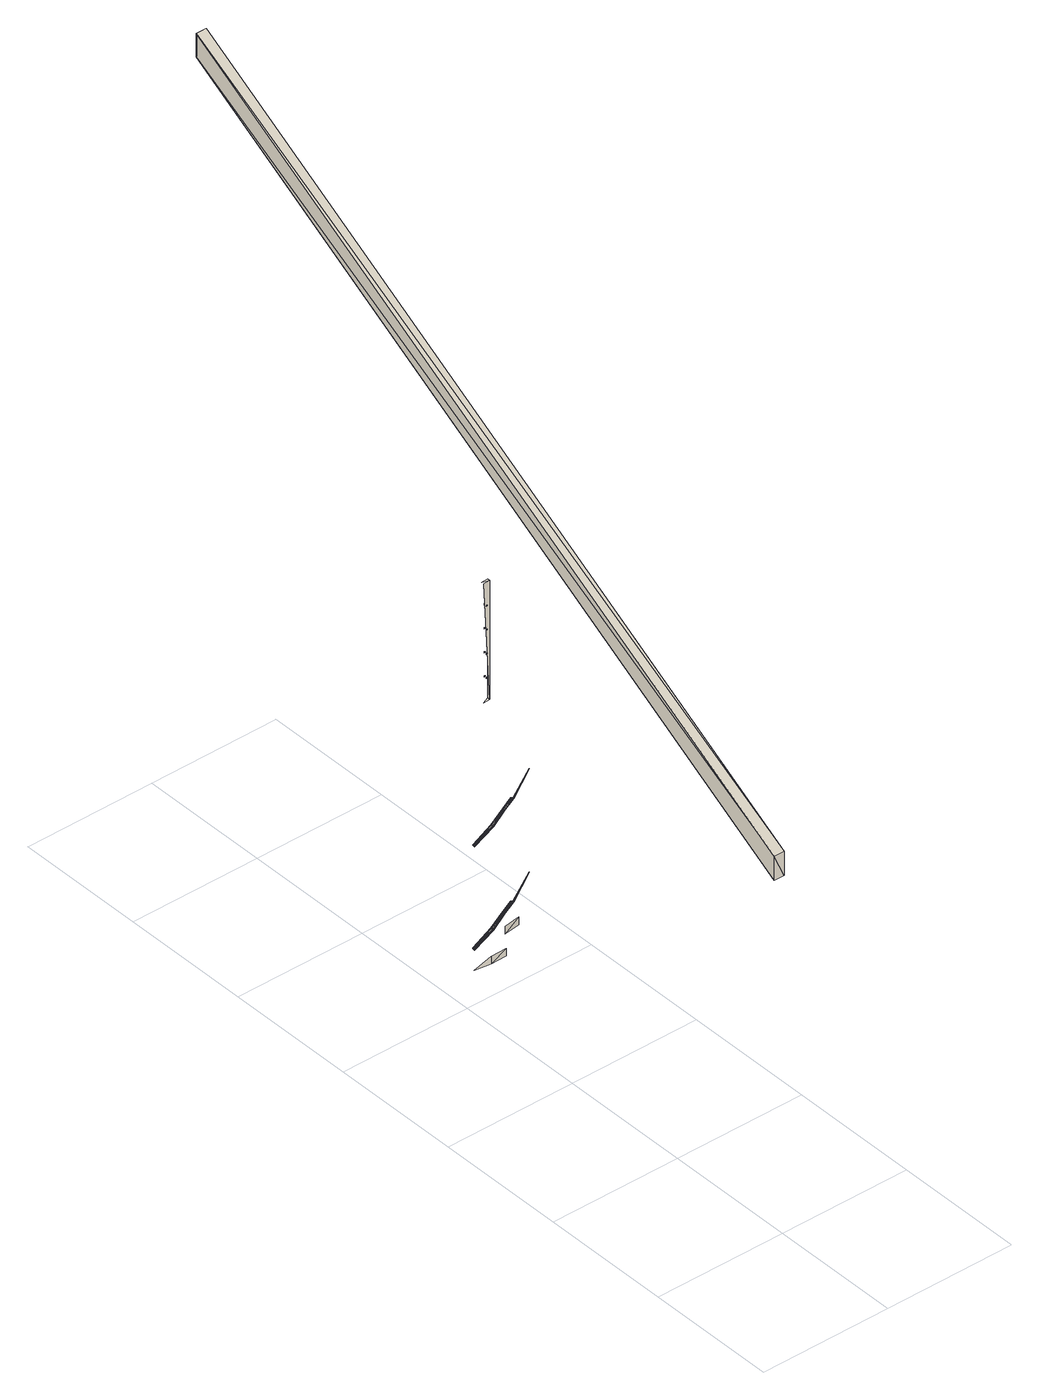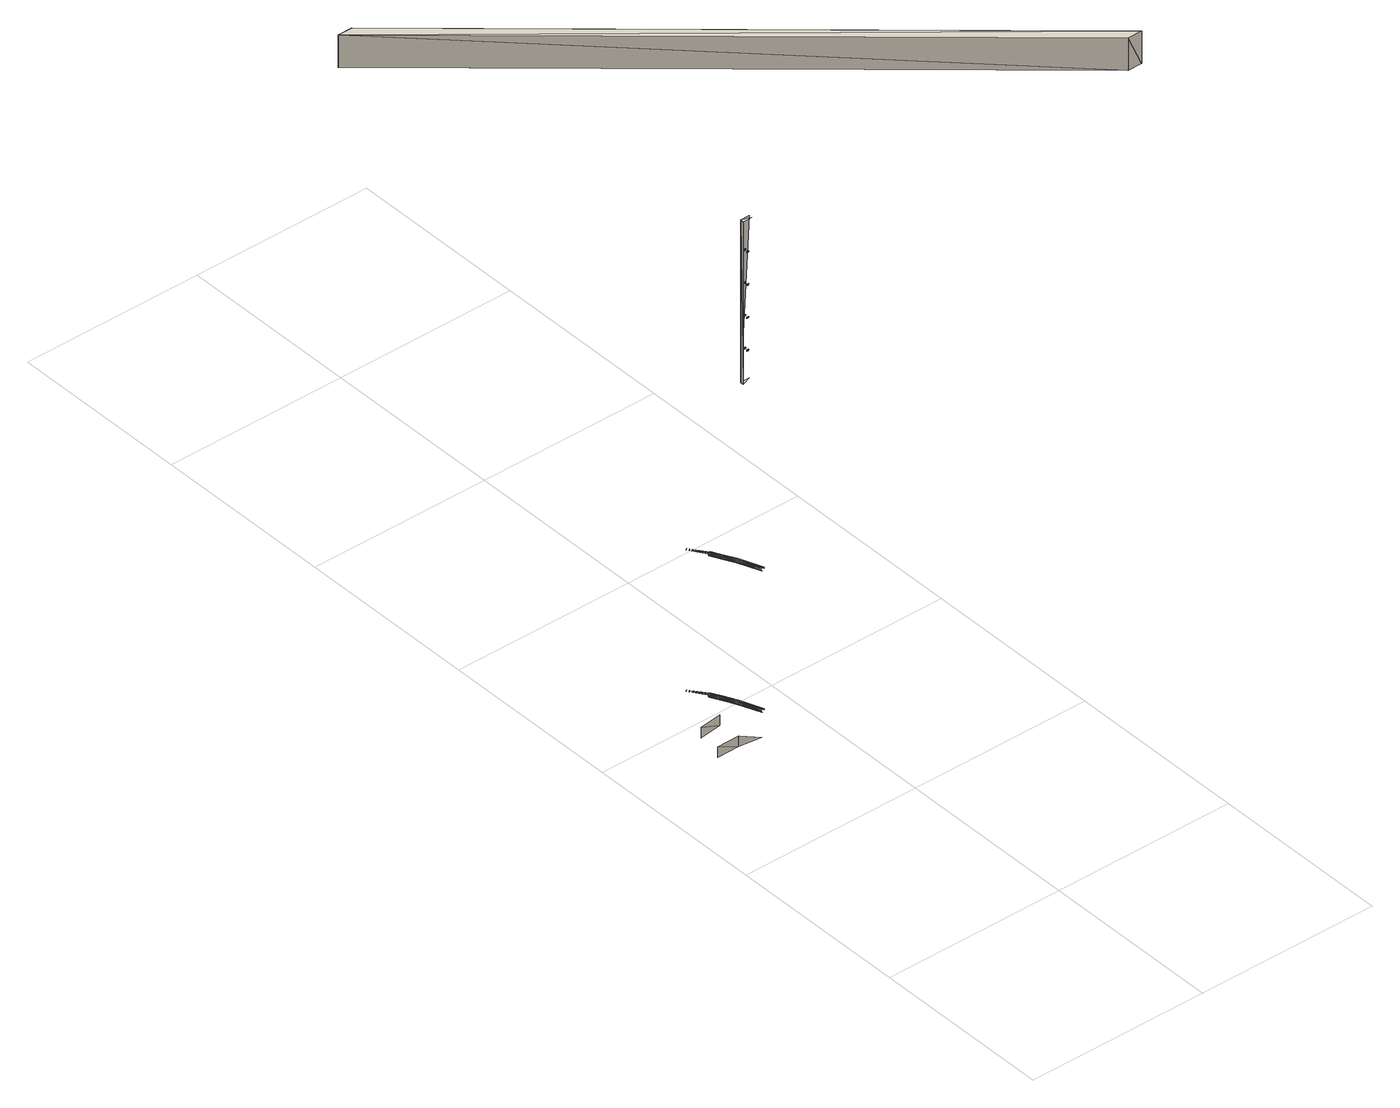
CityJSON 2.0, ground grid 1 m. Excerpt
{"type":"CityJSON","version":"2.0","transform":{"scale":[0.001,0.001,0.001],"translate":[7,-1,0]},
"CityObjects":{
"building1":{"type":"Building","attributes":{"info":{"id":49831,"type":"IfcRailing","GlobalId":"0o5vgCKyTBzO5$QJcI2YDP","OwnerHistory":"#12","ObjectPlacement":"#40768","Representation":"#49827","Tag":"00000000-0000-0000-00-00-000000000000","PredefinedType":"HANDRAIL"},"psets":{"AC_Pset_Name":{"Name":{"id":49836,"class":"IfcPropertySingleValue","value_type":"IfcLabel"},"id":49837},"ArchiCADProperties":{"Komplette Element-ID":{"id":49844,"class":"IfcPropertySingleValue","value":"Gelaender-1","value_type":"IfcLabel"},"Kompakte Element-ID":{"id":49845,"class":"IfcPropertySingleValue","value":"Gelaender-1","value_type":"IfcLabel"},"Name des Sachmerkmal-Objekts":{"id":49846,"class":"IfcPropertySingleValue","value_type":"IfcLabel"},"Ursprungsgeschoss":{"id":49847,"class":"IfcPropertySingleValue","value":"Dachgeschoss","value_type":"IfcLabel"},"Raumname":{"id":49848,"class":"IfcPropertySingleValue","value":"Galerie","value_type":"IfcLabel"},"Raumnummer":{"id":49849,"class":"IfcPropertySingleValue","value":"7","value_type":"IfcLabel"},"Ebene":{"id":49850,"class":"IfcPropertySingleValue","value":"Gelaender","value_type":"IfcLabel"},"Typ":{"id":49851,"class":"IfcPropertySingleValue","value":"Objekt","value_type":"IfcLabel"},"Geschützt":{"id":49852,"class":"IfcPropertySingleValue","value":false,"value_type":"IfcBoolean"},"Bibliothekselement-Name":{"id":49853,"class":"IfcPropertySingleValue","value":"Geländer_horizontal 13","value_type":"IfcLabel"},"Baustoff / Mehrschichtiger Aufbau / Profil / Schraffur":{"id":49854,"class":"IfcPropertySingleValue","value":"Solid","value_type":"IfcLabel"},"Etikettentext":{"id":49855,"class":"IfcPropertySingleValue","value_type":"IfcLabel"},"Eindeutige ID":{"id":49856,"class":"IfcPropertySingleValue","value_type":"IfcLabel"},"Verknüpfte Änderungen":{"id":49857,"class":"IfcPropertySingleValue","value_type":"IfcLabel"},"Tragende Funktion":{"id":49858,"class":"IfcPropertySingleValue","value":"Nicht definiert","value_type":"IfcLabel"},"Lage":{"id":49859,"class":"IfcPropertySingleValue","value":"Nicht definiert","value_type":"IfcLabel"},"Element-Klassifizierung":{"id":49860,"class":"IfcPropertySingleValue","value":"Geländer","value_type":"IfcLabel"},"Umbau-Status":{"id":49861,"class":"IfcPropertySingleValue","value":"Bestand","value_type":"IfcLabel"},"Anzeigen auf Umbau-Filter":{"id":49862,"class":"IfcPropertySingleValue","value":"Alle relevanten Filter","value_type":"IfcLabel"},"ARCHICAD IFC ID":{"id":49863,"class":"IfcPropertySingleValue","value":"0o5vgCKyTBzO5$QJcI2YDP","value_type":"IfcLabel"},"Externe IFC ID":{"id":49864,"class":"IfcPropertySingleValue","value_type":"IfcLabel"},"Drehwinkel":{"id":49865,"class":"IfcPropertySingleValue","value":270,"value_type":"IfcPlaneAngleMeasure"},"Oberfläche":{"id":49866,"class":"IfcPropertySingleValue","value":"Allgemein","value_type":"IfcLabel"},"id":49867},"AC_Pset_Geländer_horizontal_13":{"3D":{"id":49895,"class":"IfcPropertySingleValue","value":"Detailiert","value_type":"IfcLabel"},"Anzahl_Rohre":{"id":49896,"class":"IfcPropertySingleValue","value":4,"value_type":"IfcReal"},"Position":{"id":49897,"class":"IfcPropertySingleValue","value":"Zwischen Pfosten","value_type":"IfcLabel"},"Anzahl_Pfosten":{"id":49898,"class":"IfcPropertySingleValue","value":3,"value_type":"IfcReal"},"Auflösung":{"id":49899,"class":"IfcPropertySingleValue","value":36,"value_type":"IfcReal"},"Schattenwurf":{"id":49900,"class":"IfcPropertySingleValue","value":true,"value_type":"IfcBoolean"},"Show 2D Hotspots in 3D":{"id":49901,"class":"IfcPropertySingleValue","value":true,"value_type":"IfcBoolean"},"Stift Kontur":{"id":49902,"class":"IfcPropertySingleValue","value_type":"IfcLabel"},"Ausfüllmuster":{"id":49903,"class":"IfcPropertySingleValue","value":"Leer","value_type":"IfcLabel"},"Stift Schraffur":{"id":49904,"class":"IfcPropertySingleValue","value_type":"IfcLabel"},"Stift Hintergrundschraffur":{"id":49905,"class":"IfcPropertySingleValue","value_type":"IfcLabel"},"Handlauf (hamat)":{"id":49906,"class":"IfcPropertySingleValue","value":"Zink","value_type":"IfcLabel"},"Rohre (bamat)":{"id":49907,"class":"IfcPropertySingleValue","value":"Zink","value_type":"IfcLabel"},"Pfosten (pomat)":{"id":49908,"class":"IfcPropertySingleValue","value":"Zink","value_type":"IfcLabel"},"Preis":{"id":49909,"class":"IfcPropertySingleValue","value":0,"value_type":"IfcReal"},"Hersteller":{"id":49910,"class":"IfcPropertySingleValue","value_type":"IfcLabel"},"Anmerkung":{"id":49911,"class":"IfcPropertySingleValue","value_type":"IfcLabel"},"Lage":{"id":49912,"class":"IfcPropertySingleValue","value_type":"IfcLabel"},"Accessoires":{"id":49913,"class":"IfcPropertySingleValue","value_type":"IfcLabel"},"Gruppe (FM_Type)":{"id":49914,"class":"IfcPropertySingleValue","value":"Andere","value_type":"IfcLabel"},"Gruppe (iFMType)":{"id":49915,"class":"IfcPropertySingleValue","value":25,"value_type":"IfcReal"},"Inventarnummer":{"id":49916,"class":"IfcPropertySingleValue","value_type":"IfcLabel"},"Seriennummer":{"id":49917,"class":"IfcPropertySingleValue","value_type":"IfcLabel"},"Herstellungsjahr":{"id":49918,"class":"IfcPropertySingleValue","value_type":"IfcLabel"},"Gewicht":{"id":49919,"class":"IfcPropertySingleValue","value":0,"value_type":"IfcReal"},"Gewichteinheit":{"id":49920,"class":"IfcPropertySingleValue","value":"kg","value_type":"IfcLabel"},"Frei definierbar 1":{"id":49921,"class":"IfcPropertySingleValue","value_type":"IfcLabel"},"Frei definierbar 2":{"id":49922,"class":"IfcPropertySingleValue","value_type":"IfcLabel"},"Frei definierbar 3":{"id":49923,"class":"IfcPropertySingleValue","value_type":"IfcLabel"},"Frei definierbar 4":{"id":49924,"class":"IfcPropertySingleValue","value_type":"IfcLabel"},"Frei definierbar 5":{"id":49925,"class":"IfcPropertySingleValue","value_type":"IfcLabel"},"id":49926},"ArchiCADQuantities":{"Höhenangabe zum Projekt-Nullpunkt":{"id":49962,"class":"IfcQuantityLength","value":2.7},"Höhe zu Geschoss":{"id":49963,"class":"IfcQuantityLength","value":0},"Oberflächenbereich":{"id":49964,"class":"IfcQuantityArea","value":1.12},"Netto-Volumen":{"id":49965,"class":"IfcQuantityVolume","value":0.0134},"Fläche":{"id":49966,"class":"IfcQuantityArea","value":2},"Höhe (Z Größe)":{"id":49967,"class":"IfcQuantityLength","value":1},"Länge (A)":{"id":49968,"class":"IfcQuantityLength","value":2},"Volumen":{"id":49969,"class":"IfcQuantityVolume","value":0.0134},"Breite (B)":{"id":49970,"class":"IfcQuantityLength","value":1},"id":49971},"AC_Equantity_Geländer_horizontal_13":{"Height":{"id":49976,"class":"IfcQuantityLength","value":1},"Höhenunterschied":{"id":49977,"class":"IfcQuantityLength","value":0},"Durchmesser_Handlauf":{"id":49978,"class":"IfcQuantityLength","value":0.08},"Auskragung_Handlauf":{"id":49979,"class":"IfcQuantityLength","value":0.1},"Durchmesser_Rohre":{"id":49980,"class":"IfcQuantityLength","value":0.01},"Pfostenbreite":{"id":49981,"class":"IfcQuantityLength","value":0.02},"Pfostentiefe":{"id":49982,"class":"IfcQuantityLength","value":0.05},"Untere Ebene":{"id":49983,"class":"IfcQuantityLength","value":1},"Obere Ebene":{"id":49984,"class":"IfcQuantityLength","value":0},"id":49985}}},"geometry":[{"type":"MultiSurface","lod":"2","boundaries":[[[0,1,2]],[[3,4,5]],[[6,7,8]],[[9,10,11]],[[1,12,13]],[[14,0,15]],[[4,16,17]],[[18,3,19]],[[7,20,21]],[[22,6,23]],[[10,24,25]],[[26,9,27]],[[28,1,0]],[[29,4,3]],[[30,7,6]],[[31,10,9]],[[1,32,12]],[[28,0,14]],[[4,33,16]],[[29,3,18]],[[7,34,20]],[[30,6,22]],[[10,35,24]],[[31,9,26]],[[28,32,1]],[[29,33,4]],[[30,34,7]],[[31,35,10]],[[32,36,37]],[[38,39,28]],[[33,40,41]],[[42,43,29]],[[34,44,45]],[[46,47,30]],[[35,48,49]],[[50,51,31]],[[28,52,32]],[[29,53,33]],[[30,54,34]],[[31,55,35]],[[32,52,36]],[[28,39,56]],[[33,53,40]],[[29,43,57]],[[34,54,44]],[[30,47,58]],[[35,55,48]],[[31,51,59]],[[28,56,52]],[[29,57,53]],[[30,58,54]],[[31,59,55]],[[36,52,60]],[[39,61,56]],[[40,53,62]],[[43,63,57]],[[44,54,64]],[[47,65,58]],[[48,55,66]],[[51,67,59]],[[52,68,69]],[[56,70,71]],[[56,72,52]],[[53,73,74]],[[57,75,76]],[[57,77,53]],[[54,78,79]],[[58,80,81]],[[58,82,54]],[[55,83,84]],[[59,85,86]],[[59,87,55]],[[52,72,68]],[[56,71,88]],[[53,77,73]],[[57,76,89]],[[54,82,78]],[[58,81,90]],[[55,87,83]],[[59,86,91]],[[56,88,72]],[[57,89,77]],[[58,90,82]],[[59,91,87]],[[68,72,92]],[[71,93,88]],[[73,77,94]],[[76,95,89]],[[78,82,96]],[[81,97,90]],[[83,87,98]],[[86,99,91]],[[100,101,102]],[[103,104,105]],[[106,107,108]],[[109,110,111]],[[102,112,113]],[[114,115,100]],[[105,116,117]],[[118,119,103]],[[108,120,121]],[[122,123,106]],[[111,124,125]],[[126,127,109]],[[128,100,102]],[[129,103,105]],[[130,106,108]],[[131,109,111]],[[102,113,132]],[[128,114,100]],[[105,117,133]],[[129,118,103]],[[108,121,134]],[[130,122,106]],[[111,125,135]],[[131,126,109]],[[128,102,132]],[[129,105,133]],[[130,108,134]],[[131,111,135]],[[88,136,72]],[[89,137,77]],[[90,138,82]],[[91,139,87]],[[140,132,141]],[[142,143,128]],[[144,133,145]],[[146,147,129]],[[148,134,149]],[[150,151,130]],[[152,135,153]],[[154,155,131]],[[156,128,132]],[[157,129,133]],[[158,130,134]],[[159,131,135]],[[72,160,161]],[[88,162,163]],[[77,164,165]],[[89,166,167]],[[82,168,169]],[[90,170,171]],[[87,172,173]],[[91,174,175]],[[161,160,176]],[[162,177,163]],[[165,164,178]],[[166,179,167]],[[169,168,180]],[[170,181,171]],[[173,172,182]],[[174,183,175]],[[72,136,160]],[[88,163,184]],[[77,137,164]],[[89,167,185]],[[82,138,168]],[[90,171,186]],[[87,139,172]],[[91,175,187]],[[188,132,140]],[[156,142,128]],[[189,133,144]],[[157,146,129]],[[190,134,148]],[[158,150,130]],[[191,135,152]],[[159,154,131]],[[88,184,136]],[[89,185,137]],[[90,186,138]],[[91,187,139]],[[156,132,188]],[[157,133,189]],[[158,134,190]],[[159,135,191]],[[188,140,192]],[[156,193,142]],[[189,144,194]],[[157,195,146]],[[190,148,196]],[[158,197,150]],[[191,152,198]],[[159,199,154]],[[184,200,136]],[[185,201,137]],[[186,202,138]],[[187,203,139]],[[200,204,136]],[[184,205,206]],[[184,206,200]],[[201,207,137]],[[185,208,209]],[[185,209,201]],[[202,210,138]],[[186,211,212]],[[186,212,202]],[[203,213,139]],[[187,214,215]],[[187,215,203]],[[200,216,204]],[[205,217,206]],[[201,218,207]],[[208,219,209]],[[202,220,210]],[[211,221,212]],[[203,222,213]],[[214,223,215]],[[206,224,200]],[[209,225,201]],[[212,226,202]],[[215,227,203]],[[228,156,188]],[[229,157,189]],[[230,158,190]],[[231,159,191]],[[232,188,233]],[[228,234,156]],[[235,189,236]],[[229,237,157]],[[238,190,239]],[[230,240,158]],[[241,191,242]],[[231,243,159]],[[232,233,244]],[[228,245,234]],[[228,188,232]],[[235,236,246]],[[229,247,237]],[[229,189,235]],[[238,239,248]],[[230,249,240]],[[230,190,238]],[[241,242,250]],[[231,251,243]],[[231,191,241]],[[232,244,252]],[[228,253,245]],[[235,246,254]],[[229,255,247]],[[238,248,256]],[[230,257,249]],[[241,250,258]],[[231,259,251]],[[260,261,262]],[[263,228,232]],[[264,229,235]],[[265,230,238]],[[266,231,241]],[[267,232,268]],[[269,270,228]],[[271,235,272]],[[273,274,229]],[[275,238,276]],[[277,278,230]],[[279,241,280]],[[281,282,231]],[[267,268,283]],[[269,284,270]],[[271,272,285]],[[273,286,274]],[[275,276,287]],[[277,288,278]],[[279,280,289]],[[281,290,282]],[[291,232,267]],[[269,228,263]],[[292,235,271]],[[273,229,264]],[[293,238,275]],[[277,230,265]],[[294,241,279]],[[281,231,266]],[[263,232,291]],[[264,235,292]],[[265,238,293]],[[266,241,294]],[[263,291,295]],[[264,292,296]],[[265,293,297]],[[266,294,298]],[[299,261,300]],[[295,291,301]],[[263,302,303]],[[263,295,302]],[[262,304,305]],[[262,261,299]],[[262,299,304]]]}]},
"building2":{"type":"Building","attributes":{"info":{"id":14502,"type":"IfcStair","GlobalId":"38a9vdh9bF5Qg28GWyHhlr","OwnerHistory":"#12","Name":"Wendeltreppe","ObjectPlacement":"#502","Representation":"#14498","Tag":"79A67A01-C95B-4209-86-9A-74983B65305C"},"psets":{"Pset_StairCommon":{"HandicapAccessible":{"id":14532,"class":"IfcPropertySingleValue","value":false,"value_type":"IfcBoolean"},"IsExternal":{"id":14533,"class":"IfcPropertySingleValue","value":false,"value_type":"IfcBoolean"},"FireExit":{"id":14534,"class":"IfcPropertySingleValue","value":true,"value_type":"IfcBoolean"},"id":14535},"AC_Pset_Name":{"Name":{"id":14544,"class":"IfcPropertySingleValue","value":"Wendeltreppe","value_type":"IfcLabel"},"id":14545},"ArchiCADProperties":{"Komplette Element-ID":{"id":14551,"class":"IfcPropertySingleValue","value":"Wendeltreppe","value_type":"IfcLabel"},"Kompakte Element-ID":{"id":14552,"class":"IfcPropertySingleValue","value":"Wendeltreppe","value_type":"IfcLabel"},"Name des Sachmerkmal-Objekts":{"id":14553,"class":"IfcPropertySingleValue","value_type":"IfcLabel"},"Ursprungsgeschoss":{"id":14554,"class":"IfcPropertySingleValue","value":"Erdgeschoss","value_type":"IfcLabel"},"Raumname":{"id":14555,"class":"IfcPropertySingleValue","value":"Wohnen","value_type":"IfcLabel"},"Raumnummer":{"id":14556,"class":"IfcPropertySingleValue","value":"5","value_type":"IfcLabel"},"Ebene":{"id":14557,"class":"IfcPropertySingleValue","value":"Treppen","value_type":"IfcLabel"},"Typ":{"id":14558,"class":"IfcPropertySingleValue","value":"Treppen","value_type":"IfcLabel"},"Geschützt":{"id":14559,"class":"IfcPropertySingleValue","value":false,"value_type":"IfcBoolean"},"Bibliothekselement-Name":{"id":14560,"class":"IfcPropertySingleValue","value":"Treppe_FZK-Haus","value_type":"IfcLabel"},"Baustoff / Mehrschichtiger Aufbau / Profil / Schraffur":{"id":14561,"class":"IfcPropertySingleValue","value":"Holz","value_type":"IfcLabel"},"Etikettentext":{"id":14562,"class":"IfcPropertySingleValue","value_type":"IfcLabel"},"Eindeutige ID":{"id":14563,"class":"IfcPropertySingleValue","value_type":"IfcLabel"},"Verknüpfte Änderungen":{"id":14564,"class":"IfcPropertySingleValue","value_type":"IfcLabel"},"Tragende Funktion":{"id":14565,"class":"IfcPropertySingleValue","value":"Nicht definiert","value_type":"IfcLabel"},"Lage":{"id":14566,"class":"IfcPropertySingleValue","value":"Nicht definiert","value_type":"IfcLabel"},"Element-Klassifizierung":{"id":14567,"class":"IfcPropertySingleValue","value":"Treppe","value_type":"IfcLabel"},"Umbau-Status":{"id":14568,"class":"IfcPropertySingleValue","value":"Bestand","value_type":"IfcLabel"},"Anzeigen auf Umbau-Filter":{"id":14569,"class":"IfcPropertySingleValue","value":"Alle relevanten Filter","value_type":"IfcLabel"},"ARCHICAD IFC ID":{"id":14570,"class":"IfcPropertySingleValue","value":"38a9vdh9bF5Qg28GWyHhlr","value_type":"IfcLabel"},"Externe IFC ID":{"id":14571,"class":"IfcPropertySingleValue","value_type":"IfcLabel"},"Drehwinkel":{"id":14572,"class":"IfcPropertySingleValue","value":210,"value_type":"IfcPlaneAngleMeasure"},"Oberfläche":{"id":14573,"class":"IfcPropertySingleValue","value":"Allgemein","value_type":"IfcLabel"},"id":14574},"AC_Pset_Treppe_FZK-Haus":{"2D Hotspots in 3D zeigen":{"id":14602,"class":"IfcPropertySingleValue","value":true,"value_type":"IfcBoolean"},"Geschoßabhängig":{"id":14603,"class":"IfcPropertySingleValue","value":true,"value_type":"IfcBoolean"},"     Kein Bruch im Gesch. oberhalb":{"id":14604,"class":"IfcPropertySingleValue","value":true,"value_type":"IfcBoolean"},"     Strichlinien oberhalb Bruch":{"id":14605,"class":"IfcPropertySingleValue","value":true,"value_type":"IfcBoolean"},"     Linientyp unter Einsetzgeschoß":{"id":14606,"class":"IfcPropertySingleValue","value":4,"value_type":"IfcReal"},"Symbol maßstabunabhängig":{"id":14607,"class":"IfcPropertySingleValue","value":false,"value_type":"IfcBoolean"},"     Trittlinien":{"id":14608,"class":"IfcPropertySingleValue","value":false,"value_type":"IfcBoolean"},"     Pfeil":{"id":14609,"class":"IfcPropertySingleValue","value":false,"value_type":"IfcBoolean"},"     Detail":{"id":14610,"class":"IfcPropertySingleValue","value":false,"value_type":"IfcBoolean"},"Pfeil Auf/Ab":{"id":14611,"class":"IfcPropertySingleValue","value":false,"value_type":"IfcBoolean"},"Stift Kontur":{"id":14612,"class":"IfcPropertySingleValue","value_type":"IfcLabel"},"Schraffurtyp":{"id":14613,"class":"IfcPropertySingleValue","value":"Leer","value_type":"IfcLabel"},"Schraffur-Stift (gs_fill_pen)":{"id":14614,"class":"IfcPropertySingleValue","value_type":"IfcLabel"},"Schraffurhintergrund-Stift (gs_back_pen)":{"id":14615,"class":"IfcPropertySingleValue","value_type":"IfcLabel"},"2D-Detaillierungsgrad":{"id":14616,"class":"IfcPropertySingleValue","value":"Maßstababhängig","value_type":"IfcLabel"},"Einfache/mittelmässige Modifizierung bei (iScaleChangeSM)":{"id":14617,"class":"IfcPropertySingleValue","value":999,"value_type":"IfcReal"},"Einfache/mittelmässige Modifizierung bei (gs_ScaleChangeSM)":{"id":14618,"class":"IfcPropertySingleValue","value":100,"value_type":"IfcReal"},"Mittelmässige/detaillierte Modifizierung bei (iScaleChangeMD)":{"id":14619,"class":"IfcPropertySingleValue","value":999,"value_type":"IfcReal"},"Mittelmässige/detaillierte Modifizierung bei (gs_ScaleChangeMD)":{"id":14620,"class":"IfcPropertySingleValue","value":50,"value_type":"IfcReal"},"2D-Symbol Typ":{"id":14621,"class":"IfcPropertySingleValue","value":"Typ 11","value_type":"IfcLabel"},"Symbol Gruppentyp":{"id":14622,"class":"IfcPropertySingleValue","value":6,"value_type":"IfcReal"},"Stift sichtbar Struktur-Linie":{"id":14623,"class":"IfcPropertySingleValue","value_type":"IfcLabel"},"Stift unsichtbar Struktur-Linie":{"id":14624,"class":"IfcPropertySingleValue","value_type":"IfcLabel"},"Linientyp sichtbare Struktur":{"id":14625,"class":"IfcPropertySingleValue","value":1,"value_type":"IfcReal"},"Linientyp unsichtbare Struktur":{"id":14626,"class":"IfcPropertySingleValue","value":4,"value_type":"IfcReal"},"Typ Bruchsymbol":{"id":14627,"class":"IfcPropertySingleValue","value":"Gerade","value_type":"IfcLabel"},"Hintergrund Schraffur-Typ":{"id":14628,"class":"IfcPropertySingleValue","value":"Leer","value_type":"IfcLabel"},"Schraffur-Stift (gs_bgf_front_pen)":{"id":14629,"class":"IfcPropertySingleValue","value_type":"IfcLabel"},"Schraffurhintergrund-Stift (gs_bgf_back_pen)":{"id":14630,"class":"IfcPropertySingleValue","value":"Transparent","value_type":"IfcLabel"},"Schraffur über Bruchlinie":{"id":14631,"class":"IfcPropertySingleValue","value":false,"value_type":"IfcBoolean"},"Lauflinie zeigen":{"id":14632,"class":"IfcPropertySingleValue","value":true,"value_type":"IfcBoolean"},"Lauflinie über Bruch zeigen":{"id":14633,"class":"IfcPropertySingleValue","value":true,"value_type":"IfcBoolean"},"Stift Lauflinie":{"id":14634,"class":"IfcPropertySingleValue","value_type":"IfcLabel"},"Lauflinietyp (gs_walkline_type)":{"id":14635,"class":"IfcPropertySingleValue","value":1,"value_type":"IfcReal"},"Lauflinietyp über Bruchlinie":{"id":14636,"class":"IfcPropertySingleValue","value":4,"value_type":"IfcReal"},"Symbol Lauflinie-Startpunkt (gs_StartEndStyle)":{"id":14637,"class":"IfcPropertySingleValue","value":"Typ 1","value_type":"IfcLabel"},"Schraffur-Stift (0-Kein) (gs_StartEndFillPen)":{"id":14638,"class":"IfcPropertySingleValue","value":"Transparent","value_type":"IfcLabel"},"Pfeil":{"id":14639,"class":"IfcPropertySingleValue","value":"Typ 3","value_type":"IfcLabel"},"Schraffur-Stift (0-Kein) (gs_ArrowFillPen)":{"id":14640,"class":"IfcPropertySingleValue","value_type":"IfcLabel"},"Schraffur-Stift oben (0-Kein)":{"id":14641,"class":"IfcPropertySingleValue","value_type":"IfcLabel"},"Nummerierung zeigen (gs_show_numbering)":{"id":14642,"class":"IfcPropertySingleValue","value":true,"value_type":"IfcBoolean"},"Beginnt von...":{"id":14643,"class":"IfcPropertySingleValue","value":1,"value_type":"IfcReal"},"Schriftgröße (mm) (gs_numb_text_size)":{"id":14644,"class":"IfcPropertySingleValue","value":1,"value_type":"IfcReal"},"Schriftgröße (Punkt) (gs_numb_text_size_pt)":{"id":14645,"class":"IfcPropertySingleValue","value":2.83,"value_type":"IfcReal"},"Ausrichtung (gs_numb_orient)":{"id":14646,"class":"IfcPropertySingleValue","value":"Lesbar","value_type":"IfcLabel"},"Text-Stift (gs_numb_text_pen)":{"id":14647,"class":"IfcPropertySingleValue","value_type":"IfcLabel"},"Text umklappen":{"id":14648,"class":"IfcPropertySingleValue","value":"Kein","value_type":"IfcLabel"},"Unten-Text":{"id":14649,"class":"IfcPropertySingleValue","value":"Ab","value_type":"IfcLabel"},"Schriftgröße (mm) (gs_updown_text_size)":{"id":14650,"class":"IfcPropertySingleValue","value":1,"value_type":"IfcReal"},"Schriftgröße (Punkt) (gs_updown_text_size_pt)":{"id":14651,"class":"IfcPropertySingleValue","value":2.83,"value_type":"IfcReal"},"Ausrichtung (gs_updown_orient)":{"id":14652,"class":"IfcPropertySingleValue","value":"Parallel mit Lauflinie","value_type":"IfcLabel"},"Text-Stift (gs_updown_text_pen)":{"id":14653,"class":"IfcPropertySingleValue","value_type":"IfcLabel"},"Text (gs_riserun_text)":{"id":14654,"class":"IfcPropertySingleValue","value":true,"value_type":"IfcBoolean"},"Format":{"id":14655,"class":"IfcPropertySingleValue","value":"Anzahl x Auftritt x Steigung","value_type":"IfcLabel"},"Eigener Text":{"id":14656,"class":"IfcPropertySingleValue","value":"Anwendertext","value_type":"IfcLabel"},"Steigung Text":{"id":14657,"class":"IfcPropertySingleValue","value":"STG","value_type":"IfcLabel"},"Schriftgröße (mm) (gs_riserun_text_size)":{"id":14658,"class":"IfcPropertySingleValue","value":1,"value_type":"IfcReal"},"Schriftgröße (Punkt) (gs_riserun_text_size_pt)":{"id":14659,"class":"IfcPropertySingleValue","value":2.83,"value_type":"IfcReal"},"Ausrichtung (gs_riserun_orient)":{"id":14660,"class":"IfcPropertySingleValue","value":"Lesbar","value_type":"IfcLabel"},"Text-Stift (gs_riserun_text_pen)":{"id":14661,"class":"IfcPropertySingleValue","value_type":"IfcLabel"},"Übernehme Projektpräferenzen":{"id":14662,"class":"IfcPropertySingleValue","value":true,"value_type":"IfcBoolean"},"Beschreibung (gs_description)":{"id":14663,"class":"IfcPropertySingleValue","value_type":"IfcLabel"},"Schriftgröße (mm) (gs_desc_text_size)":{"id":14664,"class":"IfcPropertySingleValue","value":1,"value_type":"IfcReal"},"Schriftgröße (Punkt) (gs_desc_text_size_pt)":{"id":14665,"class":"IfcPropertySingleValue","value":2.83,"value_type":"IfcReal"},"Text-Stift (gs_desc_text_pen)":{"id":14666,"class":"IfcPropertySingleValue","value_type":"IfcLabel"},"Schrifttyp":{"id":14667,"class":"IfcPropertySingleValue","value":"Arial","value_type":"IfcLabel"},"Handlauf im Grundriss zeigen":{"id":14668,"class":"IfcPropertySingleValue","value":true,"value_type":"IfcBoolean"},"Pfosten Symbol-Typ":{"id":14669,"class":"IfcPropertySingleValue","value":"Typ 1","value_type":"IfcLabel"},"Linientyp (gs_handrail_linetype)":{"id":14670,"class":"IfcPropertySingleValue","value":1,"value_type":"IfcReal"},"Stift Linie (gs_handrail_pen)":{"id":14671,"class":"IfcPropertySingleValue","value_type":"IfcLabel"},"Linientyp Pfosten":{"id":14672,"class":"IfcPropertySingleValue","value":1,"value_type":"IfcReal"},"Stift Pfosten":{"id":14673,"class":"IfcPropertySingleValue","value_type":"IfcLabel"},"Handlauf-Achsenlinie zeigen":{"id":14674,"class":"IfcPropertySingleValue","value":true,"value_type":"IfcBoolean"},"Linientyp (gs_rail_axis_linetype)":{"id":14675,"class":"IfcPropertySingleValue","value":1,"value_type":"IfcReal"},"Stift Linie (gs_rail_axis_pen)":{"id":14676,"class":"IfcPropertySingleValue","value_type":"IfcLabel"},"Wangen im Grundriss zeigen":{"id":14677,"class":"IfcPropertySingleValue","value":true,"value_type":"IfcBoolean"},"Plattenlinie":{"id":14678,"class":"IfcPropertySingleValue","value":1,"value_type":"IfcReal"},"Stift Platten":{"id":14679,"class":"IfcPropertySingleValue","value_type":"IfcLabel"},"Geschossabhängig":{"id":14680,"class":"IfcPropertySingleValue","value":true,"value_type":"IfcBoolean"},"Linientyp unter Ursprungsgeschoss":{"id":14681,"class":"IfcPropertySingleValue","value":4,"value_type":"IfcReal"},"Bruchlinie":{"id":14682,"class":"IfcPropertySingleValue","value":true,"value_type":"IfcBoolean"},"2D-unter Bruchsymbol zeigen":{"id":14683,"class":"IfcPropertySingleValue","value":true,"value_type":"IfcBoolean"},"2D-über Bruchsymbol zeigen":{"id":14684,"class":"IfcPropertySingleValue","value":true,"value_type":"IfcBoolean"},"Stufen zeigen":{"id":14685,"class":"IfcPropertySingleValue","value":true,"value_type":"IfcBoolean"},"Linientyp (gs_story_line_type)":{"id":14686,"class":"IfcPropertySingleValue","value":1,"value_type":"IfcReal"},"Stift Linie (gs_story_line_pen)":{"id":14687,"class":"IfcPropertySingleValue","value_type":"IfcLabel"},"Lauflinietyp (gs_story_walkline_type)":{"id":14688,"class":"IfcPropertySingleValue","value":1,"value_type":"IfcReal"},"Nummerierung zeigen (gs_story_shownum)":{"id":14689,"class":"IfcPropertySingleValue","value":true,"value_type":"IfcBoolean"},"3D Verdeckte Kanten und Drahtmodell Kontur (gs_structure_3dhidden_pen)":{"id":14690,"class":"IfcPropertySingleValue","value_type":"IfcLabel"},"Oben Oberflächenmaterial (gs_up_mat)":{"id":14691,"class":"IfcPropertySingleValue","value":"Anstrich","value_type":"IfcLabel"},"Oben Oberflächenmaterial (gs_up_mat_temp)":{"id":14692,"class":"IfcPropertySingleValue","value":"Anstrich","value_type":"IfcLabel"},"Unten Oberflächenmaterial (gs_bot_mat)":{"id":14693,"class":"IfcPropertySingleValue","value":"Anstrich","value_type":"IfcLabel"},"Unten Oberflächenmaterial (gs_bot_mat_temp)":{"id":14694,"class":"IfcPropertySingleValue","value":"Anstrich","value_type":"IfcLabel"},"Seite Oberflächenmaterial (gs_side_mat)":{"id":14695,"class":"IfcPropertySingleValue","value":"Anstrich","value_type":"IfcLabel"},"Seite Oberflächenmaterial (gs_side_mat_temp)":{"id":14696,"class":"IfcPropertySingleValue","value":"Anstrich","value_type":"IfcLabel"},"Setzstufe Oberflächenmaterial (gs_raiser_mat)":{"id":14697,"class":"IfcPropertySingleValue","value":"Anstrich","value_type":"IfcLabel"},"Setzstufe Oberflächenmaterial (gs_raiser_mat_temp)":{"id":14698,"class":"IfcPropertySingleValue","value":"Anstrich","value_type":"IfcLabel"},"Gleiche Oberflächenmaterialien (gs_link_mat)":{"id":14699,"class":"IfcPropertySingleValue","value":false,"value_type":"IfcBoolean"},"Schnitt-Schraffur (gs_sectfill_type)":{"id":14700,"class":"IfcPropertySingleValue","value":"IWF01-24,0-001","value_type":"IfcLabel"},"Schnittschraffur-Stift (gs_sectfill_pen)":{"id":14701,"class":"IfcPropertySingleValue","value_type":"IfcLabel"},"Schnittschraffurhintergrund-Stift (gs_sectfill_back_pen)":{"id":14702,"class":"IfcPropertySingleValue","value_type":"IfcLabel"},"3D Verdeckte Kanten und Drahtmodell Kontur (gs_tread_3dhidden_pen)":{"id":14703,"class":"IfcPropertySingleValue","value_type":"IfcLabel"},"Oben Oberflächenmaterial (gs_tr_up_mat)":{"id":14704,"class":"IfcPropertySingleValue","value":"Kiefer, glänzend","value_type":"IfcLabel"},"Oben Oberflächenmaterial (gs_tr_up_mat_temp)":{"id":14705,"class":"IfcPropertySingleValue","value":"Kiefer, glänzend","value_type":"IfcLabel"},"Front Oberflächenmaterial (gs_tr_front_mat)":{"id":14706,"class":"IfcPropertySingleValue","value":"Kiefer, glänzend","value_type":"IfcLabel"},"Front Oberflächenmaterial (gs_tr_front_mat_temp)":{"id":14707,"class":"IfcPropertySingleValue","value":"Kiefer, glänzend","value_type":"IfcLabel"},"Setzstufe Oberflächenmaterial (gs_tr_riser_mat)":{"id":14708,"class":"IfcPropertySingleValue","value":"Kiefer, glänzend","value_type":"IfcLabel"},"Setzstufe Oberflächenmaterial (gs_tr_riser_mat_temp)":{"id":14709,"class":"IfcPropertySingleValue","value":"Kiefer, glänzend","value_type":"IfcLabel"},"Gleiche Oberflächenmaterialien (gs_link_tr_mat)":{"id":14710,"class":"IfcPropertySingleValue","value":false,"value_type":"IfcBoolean"},"Schnitt-Schraffur (gs_tr_sectfill_type)":{"id":14711,"class":"IfcPropertySingleValue","value":"IWF01-24,0-001","value_type":"IfcLabel"},"Schnittschraffur-Stift (gs_tr_sectfill_pen)":{"id":14712,"class":"IfcPropertySingleValue","value_type":"IfcLabel"},"Schnittschraffurhintergrund-Stift (gs_tr_sectfill_back_pen)":{"id":14713,"class":"IfcPropertySingleValue","value_type":"IfcLabel"},"Strukturtyp":{"id":14714,"class":"IfcPropertySingleValue","value":1,"value_type":"IfcReal"},"Tragende Dicke":{"id":14715,"class":"IfcPropertySingleValue","value":0.1,"value_type":"IfcReal"},"Preis":{"id":14716,"class":"IfcPropertySingleValue","value":0,"value_type":"IfcReal"},"Hersteller":{"id":14717,"class":"IfcPropertySingleValue","value_type":"IfcLabel"},"Anmerkung":{"id":14718,"class":"IfcPropertySingleValue","value_type":"IfcLabel"},"Lage":{"id":14719,"class":"IfcPropertySingleValue","value_type":"IfcLabel"},"Accessoires":{"id":14720,"class":"IfcPropertySingleValue","value_type":"IfcLabel"},"Mindestschallschutz (gs_list_soundinsul)":{"id":14721,"class":"IfcPropertySingleValue","value_type":"IfcLabel"},"Gruppe (FM_Type)":{"id":14722,"class":"IfcPropertySingleValue","value":"Andere","value_type":"IfcLabel"},"Gruppe (iFMType)":{"id":14723,"class":"IfcPropertySingleValue","value":25,"value_type":"IfcReal"},"Inventarnummer":{"id":14724,"class":"IfcPropertySingleValue","value_type":"IfcLabel"},"Seriennummer":{"id":14725,"class":"IfcPropertySingleValue","value_type":"IfcLabel"},"Herstellungsjahr":{"id":14726,"class":"IfcPropertySingleValue","value_type":"IfcLabel"},"Gewicht":{"id":14727,"class":"IfcPropertySingleValue","value":0,"value_type":"IfcReal"},"Gewichteinheit":{"id":14728,"class":"IfcPropertySingleValue","value":"kg","value_type":"IfcLabel"},"Anzahl Geschosse":{"id":14729,"class":"IfcPropertySingleValue","value":0,"value_type":"IfcReal"},"Anzahl Zwischenpodeste":{"id":14730,"class":"IfcPropertySingleValue","value":0,"value_type":"IfcReal"},"Niveauhöhe":{"id":14731,"class":"IfcPropertySingleValue","value":0,"value_type":"IfcReal"},"Lichtraum":{"id":14732,"class":"IfcPropertySingleValue","value":0,"value_type":"IfcReal"},"Tragende Konstruktion":{"id":14733,"class":"IfcPropertySingleValue","value_type":"IfcLabel"},"Tragekapazität":{"id":14734,"class":"IfcPropertySingleValue","value":0,"value_type":"IfcReal"},"Rauchfreies Treppenhaus":{"id":14735,"class":"IfcPropertySingleValue","value":false,"value_type":"IfcBoolean"},"Stufenlänge":{"id":14736,"class":"IfcPropertySingleValue","value":0,"value_type":"IfcReal"},"Material Treppenstufe":{"id":14737,"class":"IfcPropertySingleValue","value_type":"IfcLabel"},"Material Geländer":{"id":14738,"class":"IfcPropertySingleValue","value_type":"IfcLabel"},"Material Griff":{"id":14739,"class":"IfcPropertySingleValue","value_type":"IfcLabel"},"Frei definierbar 1":{"id":14740,"class":"IfcPropertySingleValue","value_type":"IfcLabel"},"Frei definierbar 2":{"id":14741,"class":"IfcPropertySingleValue","value_type":"IfcLabel"},"Frei definierbar 3":{"id":14742,"class":"IfcPropertySingleValue","value_type":"IfcLabel"},"Frei definierbar 4":{"id":14743,"class":"IfcPropertySingleValue","value_type":"IfcLabel"},"Frei definierbar 5":{"id":14744,"class":"IfcPropertySingleValue","value_type":"IfcLabel"},"Anzahl Auftritt":{"id":14745,"class":"IfcPropertySingleValue","value_type":"IfcLabel"},"Steigungsverhältnis":{"id":14746,"class":"IfcPropertySingleValue","value_type":"IfcLabel"},"Personenanzahl":{"id":14747,"class":"IfcPropertySingleValue","value_type":"IfcLabel"},"Nutzbare lichte Breite Wert":{"id":14748,"class":"IfcPropertySingleValue","value_type":"IfcLabel"},"Nutzbare lichte Breite":{"id":14749,"class":"IfcPropertySingleValue","value_type":"IfcLabel"},"Höhe von Wert":{"id":14750,"class":"IfcPropertySingleValue","value_type":"IfcLabel"},"Höhe von":{"id":14751,"class":"IfcPropertySingleValue","value_type":"IfcLabel"},"Höhe bis Wert":{"id":14752,"class":"IfcPropertySingleValue","value_type":"IfcLabel"},"Höhe bis":{"id":14753,"class":"IfcPropertySingleValue","value_type":"IfcLabel"},"Konstruktion (gs_onorm_construction)":{"id":14754,"class":"IfcPropertySingleValue","value_type":"IfcLabel"},"Mindestschallschutz (gs_onorm_soundinsul)":{"id":14755,"class":"IfcPropertySingleValue","value_type":"IfcLabel"},"Material 1":{"id":14756,"class":"IfcPropertySingleValue","value_type":"IfcLabel"},"Belag 1 Wert":{"id":14757,"class":"IfcPropertySingleValue","value_type":"IfcLabel"},"Belag 1":{"id":14758,"class":"IfcPropertySingleValue","value_type":"IfcLabel"},"Zusatzinformation 1":{"id":14759,"class":"IfcPropertySingleValue","value_type":"IfcLabel"},"Zusatzinformation 2":{"id":14760,"class":"IfcPropertySingleValue","value_type":"IfcLabel"},"AKS-Nummer":{"id":14761,"class":"IfcPropertySingleValue","value_type":"IfcLabel"},"Produkt":{"id":14762,"class":"IfcPropertySingleValue","value_type":"IfcLabel"},"Sammlung der Spezifikations-ID":{"id":14763,"class":"IfcPropertySingleValue","value_type":"IfcLabel"},"Beschreibung (gs_onorm_description)":{"id":14764,"class":"IfcPropertySingleValue","value_type":"IfcLabel"},"Anzahl":{"id":14765,"class":"IfcPropertySingleValue","value_type":"IfcLabel"},"ID-Nummer":{"id":14766,"class":"IfcPropertySingleValue","value_type":"IfcLabel"},"Datum Aufnahme":{"id":14767,"class":"IfcPropertySingleValue","value_type":"IfcLabel"},"Datum Änderung":{"id":14768,"class":"IfcPropertySingleValue","value_type":"IfcLabel"},"Zu Raum ID":{"id":14769,"class":"IfcPropertySingleValue","value_type":"IfcLabel"},"Konstruktion (ifc_StairType)":{"id":14770,"class":"IfcPropertySingleValue","value":0,"value_type":"IfcReal"},"Anzahl der Steigungen":{"id":14771,"class":"IfcPropertySingleValue","value":0,"value_type":"IfcReal"},"Anzahl der Auftritte":{"id":14772,"class":"IfcPropertySingleValue","value":0,"value_type":"IfcReal"},"id":14773},"ArchiCADQuantities":{"Höhenangabe zum Projekt-Nullpunkt":{"id":14949,"class":"IfcQuantityLength","value":0},"Höhe zu Geschoss":{"id":14950,"class":"IfcQuantityLength","value":0},"Oberflächenbereich":{"id":14951,"class":"IfcQuantityArea","value":7.69},"Netto-Volumen":{"id":14952,"class":"IfcQuantityVolume","value":0.208},"Fläche":{"id":14953,"class":"IfcQuantityArea","value":1},"Höhe (Z Größe)":{"id":14954,"class":"IfcQuantityLength","value":2},"Länge (A)":{"id":14955,"class":"IfcQuantityLength","value":1},"Volumen":{"id":14956,"class":"IfcQuantityVolume","value":0.208},"Breite (B)":{"id":14957,"class":"IfcQuantityLength","value":1},"id":14958},"AC_Equantity_Treppe_FZK-Haus":{"Höhe":{"id":14963,"class":"IfcQuantityLength","value":2},"Untere Ebene":{"id":14964,"class":"IfcQuantityLength","value":1},"Obere Ebene":{"id":14965,"class":"IfcQuantityLength","value":0},"Symbolgröße":{"id":14966,"class":"IfcQuantityLength","value":0.1},"- (gs_ArrowWidth)":{"id":14967,"class":"IfcQuantityLength","value":0.4},"- (gs_BegSymbWidth)":{"id":14968,"class":"IfcQuantityLength","value":0.2},"Steigungshöhe":{"id":14969,"class":"IfcQuantityLength","value":0},"Stufenlänge":{"id":14970,"class":"IfcQuantityLength","value":0},"id":14971}}},"geometry":[{"type":"MultiSurface","lod":"2","boundaries":[[[306,307,308]],[[309,310,311]],[[312,313,314]],[[315,309,316]],[[314,317,318]],[[319,320,310]],[[321,322,312]],[[315,323,324]],[[325,326,318]],[[319,327,328]],[[321,329,330]],[[324,331,332]],[[333,334,326]],[[335,336,327]],[[337,329,338]],[[339,332,340]],[[334,341,342]],[[343,339,344]],[[342,345,346]],[[347,348,343]],[[349,350,346]],[[351,348,352]],[[350,353,354]],[[355,356,354]],[[351,357,358]],[[309,359,310]],[[312,314,360]],[[310,361,319]],[[321,312,362]],[[307,363,308]],[[364,309,315]],[[318,365,314]],[[366,327,319]],[[329,321,367]],[[324,368,315]],[[318,326,369]],[[327,370,335]],[[371,338,329]],[[332,372,324]],[[326,334,373]],[[335,374,375]],[[376,377,338]],[[332,339,378]],[[342,379,334]],[[380,381,375]],[[377,382,383]],[[339,343,384]],[[346,385,342]],[[386,387,381]],[[383,388,389]],[[346,350,390]],[[391,343,348]],[[358,387,392]],[[356,389,393]],[[394,348,351]],[[354,395,350]],[[351,358,396]],[[354,356,397]],[[359,361,310]],[[360,362,312]],[[321,362,367]],[[366,319,361]],[[364,359,309]],[[360,314,365]],[[327,366,370]],[[367,371,329]],[[364,315,368]],[[318,369,365]],[[374,335,370]],[[338,371,376]],[[368,324,372]],[[326,373,369]],[[380,375,374]],[[377,376,382]],[[334,379,373]],[[378,372,332]],[[307,398,363]],[[380,386,381]],[[388,383,382]],[[384,378,339]],[[342,385,379]],[[393,389,388]],[[386,392,387]],[[343,391,384]],[[390,385,346]],[[396,358,392]],[[356,393,397]],[[394,391,348]],[[390,350,395]],[[354,397,395]],[[394,351,396]],[[361,399,366]],[[367,362,400]],[[401,361,359]],[[360,402,362]],[[403,370,366]],[[371,367,404]],[[405,359,364]],[[365,406,360]],[[374,370,407]],[[408,376,371]],[[368,409,364]],[[365,369,410]],[[380,374,411]],[[412,382,376]],[[372,413,368]],[[369,373,414]],[[372,378,415]],[[416,373,379]],[[378,384,417]],[[418,379,385]],[[385,390,419]],[[420,384,391]],[[396,421,394]],[[395,397,422]],[[423,391,394]],[[395,424,390]],[[403,366,399]],[[367,400,404]],[[400,362,402]],[[401,399,361]],[[407,370,403]],[[371,404,408]],[[405,401,359]],[[406,402,360]],[[425,426,427]],[[374,407,411]],[[408,412,376]],[[405,364,409]],[[365,410,406]],[[409,368,413]],[[369,414,410]],[[415,413,372]],[[373,416,414]],[[378,417,415]],[[418,416,379]],[[420,417,384]],[[418,385,419]],[[423,394,421]],[[395,422,424]],[[423,420,391]],[[419,390,424]],[[425,428,426]],[[405,429,401]],[[402,406,430]],[[409,431,405]],[[406,410,432]],[[413,433,409]],[[410,414,434]]]}]},
"building3":{"type":"Building","attributes":{"info":{"id":39309,"type":"IfcMember","GlobalId":"2DH$OLoObDkAtwqVzNdUnS","OwnerHistory":"#12","Name":"Sparren-33","ObjectPlacement":"#39292","Representation":"#39305","Tag":"E4FF91FA-3AE7-4591-8D-5F-61E57F7BA5DE"},"psets":{"Pset_BeamCommon":{"Slope":{"id":39314,"class":"IfcPropertySingleValue","value":1718.87,"value_type":"IfcPlaneAngleMeasure"},"IsExternal":{"id":39315,"class":"IfcPropertySingleValue","value":false,"value_type":"IfcBoolean"},"LoadBearing":{"id":39316,"class":"IfcPropertySingleValue","value":true,"value_type":"IfcBoolean"},"id":39317},"AC_Pset_Name":{"Name":{"id":39326,"class":"IfcPropertySingleValue","value":"Sparren-33","value_type":"IfcLabel"},"id":39327},"ArchiCADProperties":{"Komplette Element-ID":{"id":39333,"class":"IfcPropertySingleValue","value":"Sparren-33","value_type":"IfcLabel"},"Kompakte Element-ID":{"id":39334,"class":"IfcPropertySingleValue","value":"Sparren-33","value_type":"IfcLabel"},"Name des Sachmerkmal-Objekts":{"id":39335,"class":"IfcPropertySingleValue","value_type":"IfcLabel"},"Ursprungsgeschoss":{"id":39336,"class":"IfcPropertySingleValue","value":"Dachgeschoss","value_type":"IfcLabel"},"Raumname":{"id":39337,"class":"IfcPropertySingleValue","value":"Galerie","value_type":"IfcLabel"},"Raumnummer":{"id":39338,"class":"IfcPropertySingleValue","value":"7","value_type":"IfcLabel"},"Ebene":{"id":39339,"class":"IfcPropertySingleValue","value":"Dachkonstruktion","value_type":"IfcLabel"},"Typ":{"id":39340,"class":"IfcPropertySingleValue","value":"Objekt","value_type":"IfcLabel"},"Geschützt":{"id":39341,"class":"IfcPropertySingleValue","value":false,"value_type":"IfcBoolean"},"Bibliothekselement-Name":{"id":39342,"class":"IfcPropertySingleValue","value_type":"IfcLabel"},"Baustoff / Mehrschichtiger Aufbau / Profil / Schraffur":{"id":39343,"class":"IfcPropertySingleValue","value":"Solid","value_type":"IfcLabel"},"Etikettentext":{"id":39344,"class":"IfcPropertySingleValue","value_type":"IfcLabel"},"Eindeutige ID":{"id":39345,"class":"IfcPropertySingleValue","value_type":"IfcLabel"},"Verknüpfte Änderungen":{"id":39346,"class":"IfcPropertySingleValue","value_type":"IfcLabel"},"Tragende Funktion":{"id":39347,"class":"IfcPropertySingleValue","value":"Nicht definiert","value_type":"IfcLabel"},"Lage":{"id":39348,"class":"IfcPropertySingleValue","value":"Nicht definiert","value_type":"IfcLabel"},"Element-Klassifizierung":{"id":39349,"class":"IfcPropertySingleValue","value":"Stab / Stabträger","value_type":"IfcLabel"},"Umbau-Status":{"id":39350,"class":"IfcPropertySingleValue","value":"Bestand","value_type":"IfcLabel"},"Anzeigen auf Umbau-Filter":{"id":39351,"class":"IfcPropertySingleValue","value":"Alle relevanten Filter","value_type":"IfcLabel"},"ARCHICAD IFC ID":{"id":39352,"class":"IfcPropertySingleValue","value":"2DH$OLoObDkAtwqVzNdUnS","value_type":"IfcLabel"},"Externe IFC ID":{"id":39353,"class":"IfcPropertySingleValue","value_type":"IfcLabel"},"Drehwinkel":{"id":39354,"class":"IfcPropertySingleValue","value":90,"value_type":"IfcPlaneAngleMeasure"},"Oberfläche":{"id":39355,"class":"IfcPropertySingleValue","value":"Kiefer","value_type":"IfcLabel"},"id":39356},"ArchiCADQuantities":{"Höhenangabe zum Projekt-Nullpunkt":{"id":39384,"class":"IfcQuantityLength","value":3.2},"Höhe zu Geschoss":{"id":39385,"class":"IfcQuantityLength","value":0.5},"Oberflächenbereich":{"id":39386,"class":"IfcQuantityArea","value":3.08},"Netto-Volumen":{"id":39387,"class":"IfcQuantityVolume","value":0.0813},"Fläche":{"id":39388,"class":"IfcQuantityArea","value":0.4},"Höhe (Z Größe)":{"id":39389,"class":"IfcQuantityLength","value":2.89},"Länge (A)":{"id":39390,"class":"IfcQuantityLength","value":2.5},"Volumen":{"id":39391,"class":"IfcQuantityVolume","value":0.0813},"Breite (B)":{"id":39392,"class":"IfcQuantityLength","value":1},"id":39393}}},"geometry":[{"type":"MultiSurface","lod":"2","boundaries":[[[435,436,437]],[[435,437,438]],[[439,437,440]],[[439,438,437]],[[438,441,435]],[[438,439,441]],[[441,442,436]],[[435,441,436]],[[440,437,436]],[[440,436,442]],[[440,441,439]],[[442,441,440]]]}]}
},
"vertices":[
[363,3246,2882],[363,3246,2880],[363,3246,2881],[363,3246,3068],[363,3246,3066],[363,3246,3067],[363,3246,3254],[363,3246,3252],[363,3246,3253],[363,3246,3440],[363,3246,3438],[363,3246,3439],[363,3246,2878],[363,3246,2879],[363,3246,2884],[363,3246,2883],[363,3246,3064],[363,3246,3065],[363,3246,3070],[363,3246,3069],[363,3246,3250],[363,3246,3251],[363,3246,3256],[363,3246,3255],[363,3246,3436],[363,3246,3437],[363,3246,3442],[363,3246,3441],[364,3246,2884],[364,3246,3070],[364,3246,3256],[364,3246,3442],[364,3246,2878],[364,3246,3064],[364,3246,3250],[364,3246,3436],[365,3246,2877],[364,3246,2877],[364,3246,2885],[365,3246,2885],[365,3246,3063],[364,3246,3063],[364,3246,3071],[365,3246,3071],[365,3246,3249],[364,3246,3249],[364,3246,3257],[365,3246,3257],[365,3246,3435],[364,3246,3435],[364,3246,3443],[365,3246,3443],[366,3246,2876],[366,3246,3062],[366,3246,3248],[366,3246,3434],[366,3246,2886],[366,3246,3072],[366,3246,3258],[366,3246,3444],[365,3246,2876],[365,3246,2886],[365,3246,3062],[365,3246,3072],[365,3246,3248],[365,3246,3258],[365,3246,3434],[365,3246,3444],[368,3246,2876],[367,3246,2876],[367,3246,2886],[368,3246,2886],[370,3246,2876],[368,3246,3062],[367,3246,3062],[367,3246,3072],[368,3246,3072],[370,3246,3062],[368,3246,3248],[367,3246,3248],[367,3246,3258],[368,3246,3258],[370,3246,3248],[368,3246,3434],[367,3246,3434],[367,3246,3444],[368,3246,3444],[370,3246,3434],[370,3246,2886],[370,3246,3072],[370,3246,3258],[370,3246,3444],[369,3246,2876],[369,3246,2886],[369,3246,3062],[369,3246,3072],[369,3246,3248],[369,3246,3258],[369,3246,3434],[369,3246,3444],[363,3266,2882],[363,3266,2881],[363,3266,2880],[363,3266,3068],[363,3266,3067],[363,3266,3066],[363,3266,3254],[363,3266,3253],[363,3266,3252],[363,3266,3440],[363,3266,3439],[363,3266,3438],[363,3266,2879],[363,3266,2878],[363,3266,2884],[363,3266,2883],[363,3266,3065],[363,3266,3064],[363,3266,3070],[363,3266,3069],[363,3266,3251],[363,3266,3250],[363,3266,3256],[363,3266,3255],[363,3266,3437],[363,3266,3436],[363,3266,3442],[363,3266,3441],[364,3266,2884],[364,3266,3070],[364,3266,3256],[364,3266,3442],[364,3266,2878],[364,3266,3064],[364,3266,3250],[364,3266,3436],[372,3246,2878],[372,3246,3064],[372,3246,3250],[372,3246,3436],[365,3266,2877],[364,3266,2877],[365,3266,2885],[364,3266,2885],[365,3266,3063],[364,3266,3063],[365,3266,3071],[364,3266,3071],[365,3266,3249],[364,3266,3249],[365,3266,3257],[364,3266,3257],[365,3266,3435],[364,3266,3435],[365,3266,3443],[364,3266,3443],[366,3266,2886],[366,3266,3072],[366,3266,3258],[366,3266,3444],[371,3246,2878],[370,3246,2877],[370,3246,2885],[371,3246,2884],[371,3246,3064],[370,3246,3063],[370,3246,3071],[371,3246,3070],[371,3246,3250],[370,3246,3249],[370,3246,3257],[371,3246,3256],[371,3246,3436],[370,3246,3435],[370,3246,3443],[371,3246,3442],[371,3246,2877],[371,3246,2885],[371,3246,3063],[371,3246,3071],[371,3246,3249],[371,3246,3257],[371,3246,3435],[371,3246,3443],[372,3246,2884],[372,3246,3070],[372,3246,3256],[372,3246,3442],[366,3266,2876],[366,3266,3062],[366,3266,3248],[366,3266,3434],[365,3266,2876],[365,3266,2886],[365,3266,3062],[365,3266,3072],[365,3266,3248],[365,3266,3258],[365,3266,3434],[365,3266,3444],[373,3246,2880],[373,3246,3066],[373,3246,3252],[373,3246,3438],[372,3246,2879],[372,3246,2883],[373,3246,2882],[372,3246,3065],[372,3246,3069],[373,3246,3068],[372,3246,3251],[372,3246,3255],[373,3246,3254],[372,3246,3437],[372,3246,3441],[373,3246,3440],[372,3246,2880],[372,3246,2882],[372,3246,3066],[372,3246,3068],[372,3246,3252],[372,3246,3254],[372,3246,3438],[372,3246,3440],[373,3246,2881],[373,3246,3067],[373,3246,3253],[373,3246,3439],[370,3266,2886],[370,3266,3072],[370,3266,3258],[370,3266,3444],[370,3266,2876],[367,3266,2876],[367,3266,2886],[370,3266,3062],[367,3266,3062],[367,3266,3072],[370,3266,3248],[367,3266,3248],[367,3266,3258],[370,3266,3434],[367,3266,3434],[367,3266,3444],[368,3266,2876],[368,3266,2886],[368,3266,3062],[368,3266,3072],[368,3266,3248],[368,3266,3258],[368,3266,3434],[368,3266,3444],[369,3266,2876],[369,3266,2886],[369,3266,3062],[369,3266,3072],[369,3266,3248],[369,3266,3258],[369,3266,3434],[369,3266,3444],[343,3246,3620],[393,3246,2700],[393,3246,3620],[372,3266,2884],[372,3266,3070],[372,3266,3256],[372,3266,3442],[371,3266,2878],[370,3266,2877],[371,3266,2884],[370,3266,2885],[371,3266,3064],[370,3266,3063],[371,3266,3070],[370,3266,3071],[371,3266,3250],[370,3266,3249],[371,3266,3256],[370,3266,3257],[371,3266,3436],[370,3266,3435],[371,3266,3442],[370,3266,3443],[371,3266,2877],[371,3266,2885],[371,3266,3063],[371,3266,3071],[371,3266,3249],[371,3266,3257],[371,3266,3435],[371,3266,3443],[372,3266,2878],[372,3266,3064],[372,3266,3250],[372,3266,3436],[373,3266,2880],[373,3266,3066],[373,3266,3252],[373,3266,3438],[393,3266,2700],[343,3246,2700],[372,3266,2879],[373,3266,2882],[372,3266,2883],[393,3266,3620],[343,3266,3620],
[283,3265,647],[406,3248,647],[406,3248,707],[413,3246,913],[412,3249,915],[279,3270,814],[412,3249,1715],[279,3270,1614],[413,3246,1713],[415,3244,911],[280,3266,812],[280,3266,1612],[415,3244,1711],[412,3253,916],[279,3274,815],[412,3253,1716],[279,3274,1615],[281,3264,810],[417,3243,908],[281,3264,1610],[417,3243,1708],[413,3257,915],[280,3277,814],[413,3257,1715],[280,3277,1614],[283,3263,807],[420,3243,905],[283,3263,1607],[420,3243,1705],[414,3260,913],[282,3280,812],[282,3280,1612],[414,3260,1713],[422,3245,902],[286,3263,804],[286,3263,1604],[422,3245,1702],[423,3248,900],[288,3265,801],[288,3265,1601],[423,3248,1700],[290,3268,799],[424,3252,900],[290,3268,1599],[424,3252,1700],[424,3256,900],[291,3272,799],[291,3272,1599],[424,3256,1700],[291,3276,1599],[423,3260,1702],[291,3276,799],[423,3260,902],[515,3250,989],[515,3250,1789],[513,3254,991],[513,3254,1791],[529,3249,707],[517,3248,986],[517,3248,1786],[513,3257,991],[513,3257,1791],[519,3248,983],[519,3248,1783],[513,3261,991],[513,3261,1791],[521,3249,980],[521,3249,1780],[514,3264,989],[416,3262,911],[514,3264,1789],[416,3262,1711],[523,3251,978],[523,3251,1778],[516,3267,986],[418,3263,908],[516,3267,1786],[418,3263,1708],[524,3254,976],[524,3254,1776],[518,3268,983],[421,3262,905],[518,3268,1783],[421,3262,1705],[525,3258,1775],[525,3258,975],[521,3267,980],[521,3267,1780],[524,3262,976],[524,3262,1776],[523,3265,978],[523,3265,1778],[529,3249,647],[581,3256,1041],[581,3256,1841],[583,3253,1039],[583,3253,1839],[580,3260,1042],[580,3260,1842],[585,3252,1037],[585,3252,1837],[580,3264,1041],[580,3264,1841],[587,3251,1034],[587,3251,1834],[581,3267,1039],[581,3267,1839],[590,3252,1031],[590,3252,1831],[591,3255,1028],[591,3255,1828],[592,3258,1026],[592,3258,1826],[592,3262,1826],[592,3262,1026],[589,3269,1028],[589,3269,1828],[591,3266,1026],[591,3266,1826],[519,3249,823],[642,3266,883],[519,3249,883],[642,3266,823],[750,3293,1163],[750,3293,1963],[752,3293,1160],[752,3293,1960],[754,3295,1157],[754,3295,1957],
[360,6000,6271],[360,500,3096],[440,500,3096],[440,6000,6271],[440,6000,6087],[440,500,2911],[360,6000,6087],[360,500,2911]
]}
